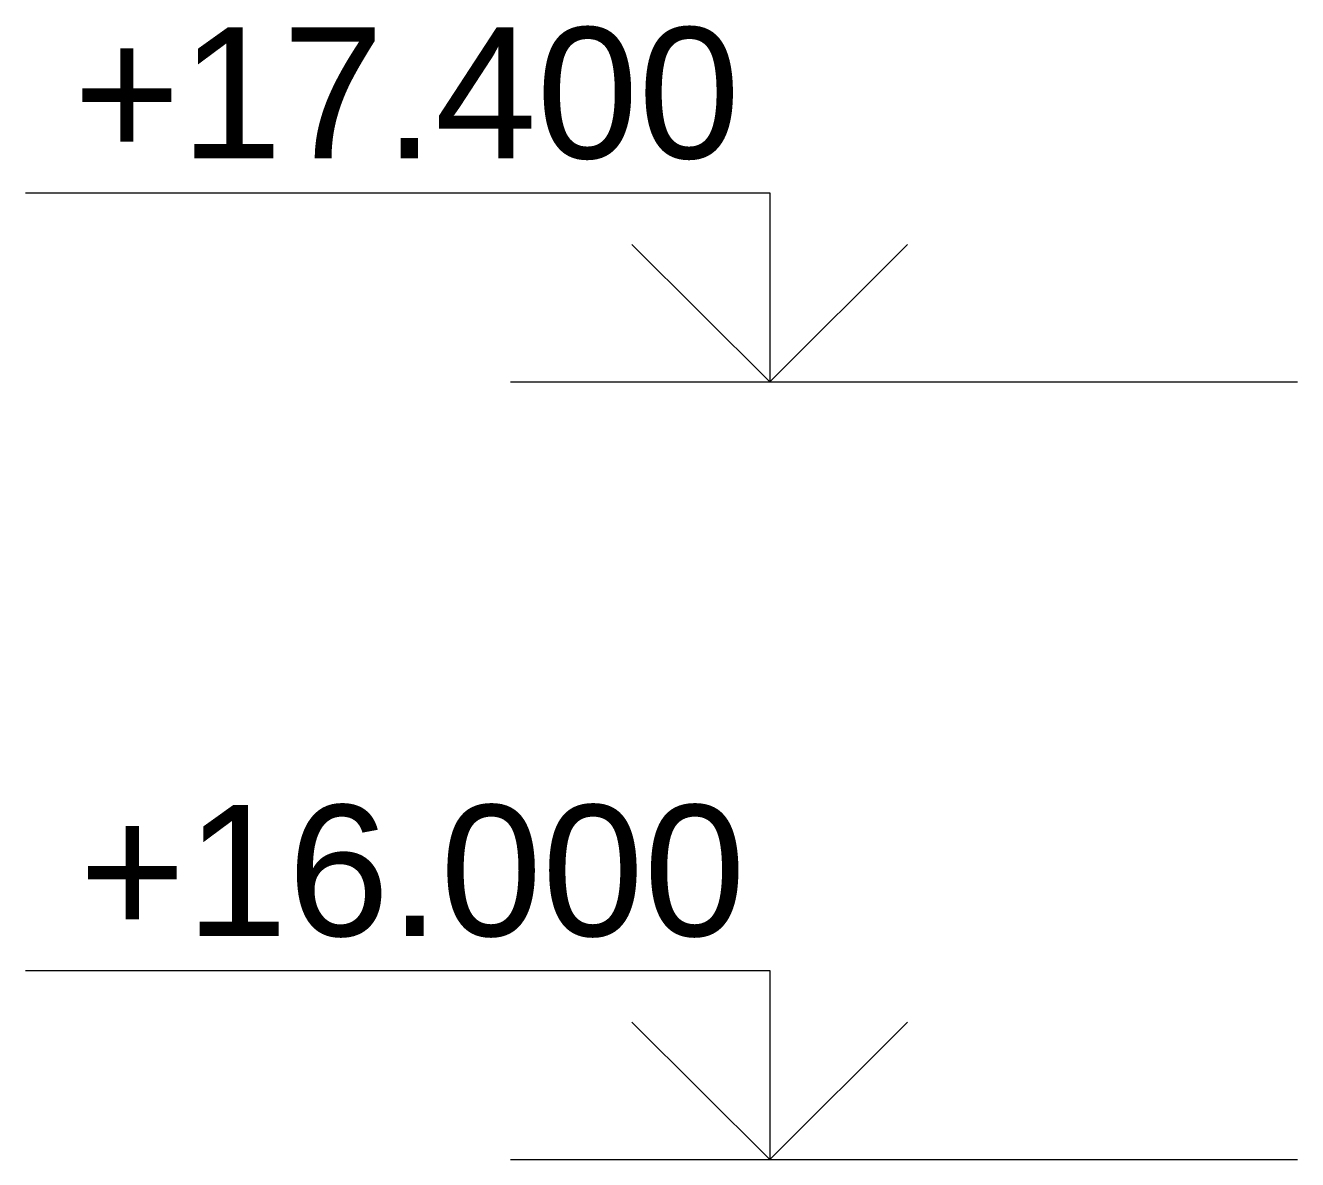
# Model space of a CAD drawing. Header units: millimetres. Extents: x 159 to 5807, y 71 to 6378.
# Drawn here: x 211 to 444, y 6143.8 to 6351.6 of the extents above; entities that cross this region are included whole.
import ezdxf

# ---------------------------------------------------------------- set-up
doc = ezdxf.new("R2010")
doc.units = ezdxf.units.MM
doc.layers.add('dim', color=4, linetype='Continuous', lineweight=13)
doc.styles.get("Standard").update_dxf_attribs({"font": 'arial.ttf'})

msp = doc.modelspace()

# ---------------------------------------------------------------- linework, layer by layer
at = {"layer": 'dim'}
for p, q in [((210.9719, 6320.8942), (347.3218, 6320.8942)), ((347.3218, 6320.8942), (347.3218, 6286.2503)), ((347.3218, 6286.2503), (322.0739, 6311.4398)), ((347.3218, 6286.2503), (372.5698, 6311.4398)), ((299.8511, 6286.2503), (444.0208, 6286.2503)), ((210.9719, 6178.3993), (347.3218, 6178.3993)), ((347.3218, 6178.3993), (347.3218, 6143.7555)), ((347.3218, 6143.7555), (322.0739, 6168.945)), ((347.3218, 6143.7555), (372.5698, 6168.945)), ((299.8511, 6143.7555), (444.0208, 6143.7555))]:
    msp.add_line(p, q, dxfattribs=at)

# ---------------------------------------------------------------- texts
for s, p in [('+17.400', (219.7797, 6327.2141)), ('+16.000', (220.7806, 6184.7193))]:
    msp.add_text(s, height=24, dxfattribs=at).set_placement(p)

doc.saveas('drawing.dxf')
